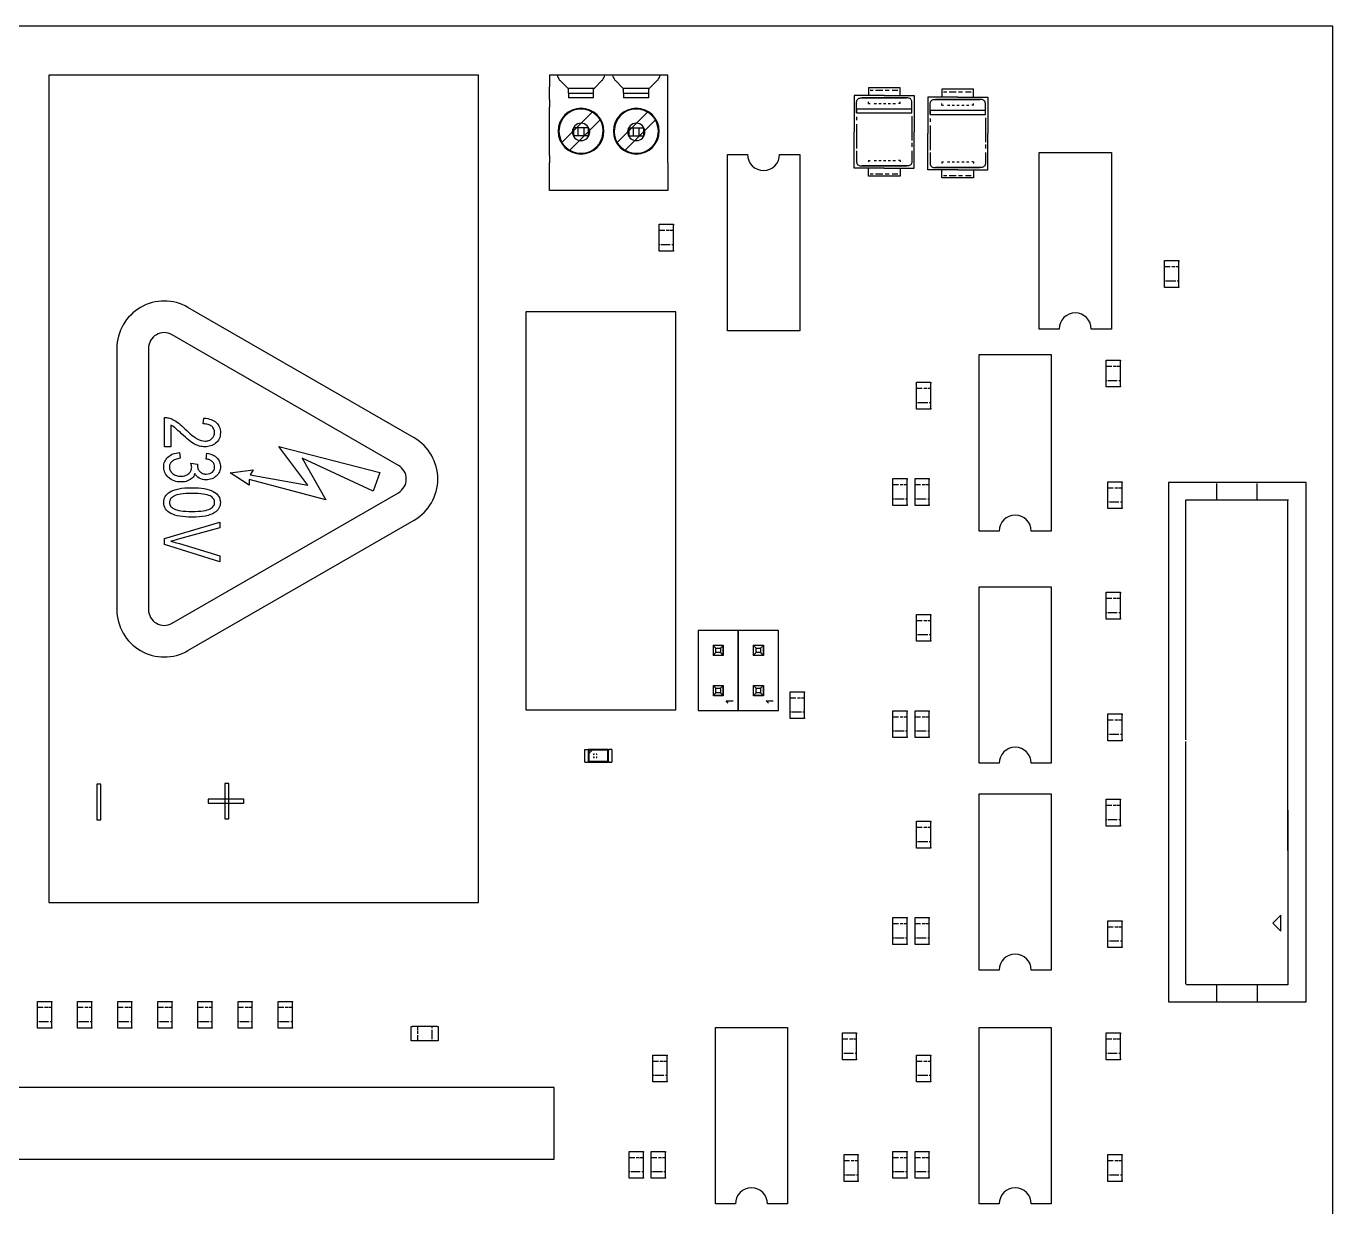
# Model space of a CAD drawing. Extents: x 0 to 180, y 0 to 220.
# Drawn here: x 97.3 to 180, y 145.2 to 220 of the extents above; entities that cross this region are included whole.
import ezdxf

# ---------------------------------------------------------------- set-up
doc = ezdxf.new("R2010")
doc.units = 0
doc.layers.add('PNPTOOLNIKO', color=7, linetype='CONTINUOUS')

msp = doc.modelspace()

# ---------------------------------------------------------------- linework, layer by layer
at = {"layer": 'PNPTOOLNIKO'}
for points in [[(180, 0), (180, 220), (0, 220), (0, 0)], [(98.7, 164.5), (125.9, 164.5), (125.9, 216.9), (98.7, 216.9)], [(128.9, 176.7), (138.4, 176.7), (138.4, 201.9), (128.9, 201.9)], [(141.41, 180.155), (140.785, 180.155), (140.785, 180.805), (141.41, 180.805)], [(143.95, 180.155), (143.325, 180.155), (143.325, 180.805), (143.95, 180.805)], [(141.41, 177.605), (140.785, 177.605), (140.785, 178.255), (141.41, 178.255)], [(143.95, 177.605), (143.325, 177.605), (143.325, 178.255), (143.95, 178.255)], [(102, 169.75), (102, 172), (101.75, 172), (101.75, 169.75)], [(110.1, 169.8), (110.1, 172.05), (109.85, 172.05), (109.85, 169.8)], [(111.05, 171.05), (108.8, 171.05), (108.8, 170.8), (111.05, 170.8)], [(176.2, 163.2), (176.7, 162.7), (176.7, 163.7)], [(94.1, 148.25), (130.7, 148.25), (130.7, 152.8), (94.1, 152.8)]]:
    msp.add_lwpolyline(points, close=True, dxfattribs=at)
for points in [[(137.9, 216.6), (137.9, 216.9), (130.4, 216.9), (130.4, 216.6)], [(130.4, 216.6), (130.4, 216.161)], [(130.4, 215.349), (130.4, 216.161)], [(131.046, 216.589), (131.073, 216.562)], [(131.556, 216.079), (131.073, 216.562)], [(131.556, 216.079), (133.244, 216.079)], [(131.556, 216.079), (131.6, 216.035)], [(131.6, 215.75), (131.6, 216.035)], [(133.2, 216.035), (133.244, 216.079)], [(133.2, 215.75), (133.2, 216.035)], [(133.727, 216.562), (133.244, 216.079)], [(133.727, 216.562), (133.754, 216.589)], [(134.546, 216.589), (134.573, 216.562)], [(135.056, 216.079), (134.573, 216.562)], [(135.056, 216.079), (136.744, 216.079)], [(135.056, 216.079), (135.1, 216.035)], [(135.1, 215.75), (135.1, 216.035)], [(136.744, 216.079), (136.7, 216.035)], [(136.7, 215.75), (136.7, 216.035)], [(136.744, 216.079), (137.227, 216.562)], [(137.254, 216.589), (137.227, 216.562)], [(137.9, 216.161), (137.9, 216.6)], [(137.9, 215.349), (137.9, 216.161)], [(152.6, 215.6), (152.6, 216.1), (150.6, 216.1), (150.6, 215.6)], [(150.7, 215.95), (150.9, 215.95)], [(151.05, 215.95), (151.5, 215.95)], [(151.65, 215.95), (151.9, 215.95)], [(152.1, 215.95), (152.45, 215.95)], [(157.25, 215.5), (157.25, 216), (155.25, 216), (155.25, 215.5)], [(130.4, 215.349), (130.4, 214.866)], [(131.6, 215.75), (131.6, 215.465)], [(131.6, 215.75), (133.2, 215.75)], [(133.2, 215.465), (131.6, 215.465)], [(133.2, 215.465), (133.2, 215.75)], [(135.1, 215.75), (135.1, 215.465)], [(135.1, 215.75), (136.7, 215.75)], [(136.7, 215.465), (135.1, 215.465)], [(136.7, 215.465), (136.7, 215.75)], [(137.9, 214.866), (137.9, 215.349)], [(151.6, 215.6), (149.7, 215.6), (149.7, 213.3)], [(150.6, 215.1), (150.6, 215.2)], [(150.6, 215.1), (150.7, 215.1)], [(150.95, 215.1), (151.1, 215.1)], [(151.25, 215.1), (151.4, 215.1)], [(151.55, 215.1), (151.7, 215.1)], [(151.6, 215.6), (153.5, 215.6), (153.5, 213.3)], [(151.85, 215.1), (152, 215.1)], [(152.15, 215.1), (152.3, 215.1)], [(152.6, 215.1), (152.5, 215.1)], [(152.6, 215.1), (152.6, 215.2)], [(156.25, 215.5), (154.35, 215.5), (154.35, 213.2)], [(155.25, 215), (155.25, 215.1)], [(155.35, 215.85), (155.55, 215.85)], [(155.7, 215.85), (156.15, 215.85)], [(156.25, 215.5), (158.15, 215.5), (158.15, 213.2)], [(156.3, 215.85), (156.55, 215.85)], [(156.75, 215.85), (157.1, 215.85)], [(157.25, 215), (157.25, 215.1)], [(130.4, 211.813), (130.4, 214.866)], [(133.111, 214.556), (131.194, 212.639)], [(136.611, 214.556), (134.694, 212.639)], [(137.9, 211.813), (137.9, 214.866)], [(153.35, 214.7), (153.35, 214.75), (149.85, 214.75), (149.85, 214.5), (153.35, 214.5), (153.35, 214.75)], [(153.35, 214.3), (153.35, 212.75)], [(158, 214.6), (158, 214.65), (154.5, 214.65), (154.5, 214.4), (158, 214.4), (158, 214.65)], [(155.25, 215), (155.35, 215)], [(155.6, 215), (155.75, 215)], [(155.9, 215), (156.05, 215)], [(156.2, 215), (156.35, 215)], [(156.5, 215), (156.65, 215)], [(156.8, 215), (156.95, 215)], [(157.25, 215), (157.15, 215)], [(131.689, 212.144), (133.606, 214.061)], [(131.95, 213.05), (131.95, 213.55)], [(132.85, 213.55), (131.95, 213.55)], [(132.218, 213.05), (132.218, 213.55)], [(132.582, 213.55), (132.582, 213.05)], [(132.85, 213.55), (132.85, 213.05)], [(135.189, 212.144), (137.106, 214.061)], [(135.45, 213.05), (135.45, 213.55)], [(135.45, 213.55), (136.35, 213.55)], [(135.718, 213.05), (135.718, 213.55)], [(136.082, 213.05), (136.082, 213.55)], [(136.35, 213.55), (136.35, 213.05)], [(149.85, 214.25), (149.85, 214.05)], [(149.85, 213.8), (149.85, 212.25)], [(154.5, 214.15), (154.5, 213.95)], [(154.5, 213.7), (154.5, 212.15)], [(158, 214.2), (158, 212.65)], [(132.85, 213.05), (131.95, 213.05)], [(135.45, 213.05), (136.35, 213.05)], [(151.6, 211), (149.7, 211), (149.7, 213.3)], [(151.6, 211), (149.7, 211), (149.7, 213.3)], [(151.6, 211), (153.5, 211), (153.5, 213.3)], [(151.6, 211), (153.5, 211), (153.5, 213.3)], [(156.25, 210.9), (154.35, 210.9), (154.35, 213.2)], [(156.25, 210.9), (154.35, 210.9), (154.35, 213.2)], [(156.25, 210.9), (158.15, 210.9), (158.15, 213.2)], [(156.25, 210.9), (158.15, 210.9), (158.15, 213.2)], [(130.4, 211.813), (130.4, 211.338)], [(137.9, 211.338), (137.9, 211.813)], [(144.976, 211.878), (146.246, 211.878), (146.246, 200.702), (141.674, 200.702), (141.674, 211.878), (142.944, 211.878)], [(153.35, 212.6), (153.35, 212.35)], [(158, 212.5), (158, 212.25)], [(162.674, 200.822), (161.404, 200.822), (161.404, 211.998), (165.976, 211.998), (165.976, 200.822), (164.706, 200.822)], [(137.9, 211.338), (137.9, 209.6), (130.4, 209.6), (130.4, 211.338)], [(150.6, 211.5), (150.7, 211.5)], [(150.6, 211.5), (150.6, 211.4)], [(152.6, 211), (152.6, 210.5), (150.6, 210.5), (150.6, 211)], [(150.95, 211.5), (151.1, 211.5)], [(151.25, 211.5), (151.4, 211.5)], [(151.55, 211.5), (151.7, 211.5)], [(151.85, 211.5), (152, 211.5)], [(152.15, 211.5), (152.3, 211.5)], [(152.6, 211.5), (152.5, 211.5)], [(152.6, 211.5), (152.6, 211.4)], [(155.25, 211.4), (155.35, 211.4)], [(155.25, 211.4), (155.25, 211.3)], [(155.6, 211.4), (155.75, 211.4)], [(155.9, 211.4), (156.05, 211.4)], [(156.2, 211.4), (156.35, 211.4)], [(156.5, 211.4), (156.65, 211.4)], [(156.8, 211.4), (156.95, 211.4)], [(157.25, 211.4), (157.15, 211.4)], [(157.25, 211.4), (157.25, 211.3)], [(150.7, 210.65), (150.9, 210.65)], [(151.05, 210.65), (151.5, 210.65)], [(151.65, 210.65), (151.9, 210.65)], [(152.1, 210.65), (152.45, 210.65)], [(157.25, 210.9), (157.25, 210.4), (155.25, 210.4), (155.25, 210.9)], [(155.35, 210.55), (155.55, 210.55)], [(155.7, 210.55), (156.15, 210.55)], [(156.3, 210.55), (156.55, 210.55)], [(156.75, 210.55), (157.1, 210.55)], [(137.35, 205.8), (137.35, 207.45), (138.25, 207.45), (138.25, 207.4)], [(137.7, 207.05), (137.35, 207.05)], [(138, 207.05), (137.8, 207.05)], [(138.25, 207.05), (138.05, 207.05)], [(138.25, 205.8), (138.25, 207.4)], [(137.4, 206.15), (137.35, 206.15)], [(138.05, 206.15), (137.45, 206.15)], [(138.25, 206.15), (138.15, 206.15)], [(138.25, 205.8), (138.25, 205.75), (137.35, 205.75), (137.35, 205.8)], [(169.35, 203.5), (169.35, 205.15), (170.25, 205.15), (170.25, 205.1)], [(169.7, 204.75), (169.35, 204.75)], [(170, 204.75), (169.8, 204.75)], [(170.25, 204.75), (170.05, 204.75)], [(170.25, 203.5), (170.25, 205.1)], [(169.4, 203.85), (169.35, 203.85)], [(170.05, 203.85), (169.45, 203.85)], [(170.25, 203.85), (170.15, 203.85)], [(170.25, 203.5), (170.25, 203.45), (169.35, 203.45), (169.35, 203.5)], [(121.835, 193.922), (107.515, 202.189)], [(120.835, 192.189), (106.515, 200.457)], [(103.015, 199.591), (103.015, 183.056)], [(105.015, 199.591), (105.015, 183.056)], [(158.874, 188.022), (157.604, 188.022), (157.604, 199.198), (162.176, 199.198), (162.176, 188.022), (160.906, 188.022)], [(165.65, 197.2), (165.65, 198.85), (166.55, 198.85), (166.55, 198.8)], [(166.55, 197.2), (166.55, 198.8)], [(166, 198.45), (165.65, 198.45)], [(166.3, 198.45), (166.1, 198.45)], [(166.55, 198.45), (166.35, 198.45)], [(153.65, 195.8), (153.65, 197.45), (154.55, 197.45), (154.55, 197.4)], [(154, 197.05), (153.65, 197.05)], [(154.3, 197.05), (154.1, 197.05)], [(154.55, 197.05), (154.35, 197.05)], [(154.55, 195.8), (154.55, 197.4)], [(165.7, 197.55), (165.65, 197.55)], [(166.55, 197.2), (166.55, 197.15), (165.65, 197.15), (165.65, 197.2)], [(166.35, 197.55), (165.75, 197.55)], [(166.55, 197.55), (166.45, 197.55)], [(153.7, 196.15), (153.65, 196.15)], [(154.35, 196.15), (153.75, 196.15)], [(154.55, 196.15), (154.45, 196.15)], [(154.55, 195.8), (154.55, 195.75), (153.65, 195.75), (153.65, 195.8)], [(106.024, 195.226), (106.088, 195.225)], [(106.024, 193.362), (106.024, 195.226)], [(106.088, 195.225), (106.153, 195.22)], [(106.153, 195.22), (106.22, 195.208)], [(106.22, 195.208), (106.29, 195.193)], [(106.29, 195.193), (106.362, 195.171)], [(106.362, 195.171), (106.435, 195.145)], [(106.433, 194.726), (106.433, 193.362)], [(106.551, 194.662), (106.433, 194.726)], [(106.435, 195.145), (106.51, 195.114)], [(106.51, 195.114), (106.587, 195.078)], [(106.668, 194.581), (106.551, 194.662)], [(106.587, 195.078), (106.666, 195.035)], [(106.666, 195.035), (106.749, 194.984)], [(106.701, 194.556), (106.668, 194.581)], [(106.741, 194.523), (106.701, 194.556)], [(106.786, 194.484), (106.741, 194.523)], [(106.749, 194.984), (106.836, 194.925)], [(106.839, 194.438), (106.786, 194.484)], [(106.836, 194.925), (106.927, 194.858)], [(106.897, 194.384), (106.839, 194.438)], [(106.927, 194.858), (107.02, 194.782)], [(107.02, 194.782), (107.117, 194.699)], [(107.117, 194.699), (107.218, 194.608)], [(107.218, 194.608), (107.323, 194.509)], [(107.323, 194.509), (107.443, 194.393)], [(108.478, 194.817), (108.524, 195.181)], [(108.563, 194.815), (108.478, 194.817)], [(108.524, 195.181), (108.65, 195.168)], [(108.644, 194.807), (108.563, 194.815)], [(108.719, 194.795), (108.644, 194.807)], [(108.65, 195.168), (108.768, 195.149)], [(108.788, 194.778), (108.719, 194.795)], [(108.768, 195.149), (108.878, 195.122)], [(108.854, 194.756), (108.788, 194.778)], [(108.914, 194.73), (108.854, 194.756)], [(108.878, 195.122), (108.98, 195.09)], [(108.968, 194.698), (108.914, 194.73)], [(109.017, 194.662), (108.968, 194.698)], [(108.98, 195.09), (109.073, 195.051)], [(109.061, 194.621), (109.017, 194.662)], [(109.1, 194.578), (109.061, 194.621)], [(109.073, 195.051), (109.159, 195.007)], [(109.132, 194.532), (109.1, 194.578)], [(109.158, 194.483), (109.132, 194.532)], [(109.179, 194.432), (109.158, 194.483)], [(109.159, 195.007), (109.237, 194.955)], [(109.193, 194.378), (109.179, 194.432)], [(109.237, 194.955), (109.306, 194.897)], [(109.306, 194.897), (109.368, 194.833)], [(109.368, 194.833), (109.421, 194.764)], [(109.421, 194.764), (109.466, 194.691)], [(109.466, 194.691), (109.504, 194.612)], [(109.504, 194.612), (109.532, 194.529)], [(109.532, 194.529), (109.553, 194.44)], [(109.553, 194.44), (109.565, 194.347)], [(106.962, 194.325), (106.897, 194.384)], [(107.034, 194.259), (106.962, 194.325)], [(107.112, 194.186), (107.034, 194.259)], [(107.238, 194.071), (107.112, 194.186)], [(107.357, 193.965), (107.238, 194.071)], [(107.47, 193.869), (107.357, 193.965)], [(107.443, 194.393), (107.557, 194.288)], [(107.578, 193.783), (107.47, 193.869)], [(107.557, 194.288), (107.664, 194.193)], [(107.677, 193.706), (107.578, 193.783)], [(107.664, 194.193), (107.763, 194.109)], [(107.771, 193.64), (107.677, 193.706)], [(107.763, 194.109), (107.855, 194.035)], [(107.858, 193.582), (107.771, 193.64)], [(107.855, 194.035), (107.94, 193.971)], [(107.94, 193.971), (108.019, 193.919)], [(108.019, 193.919), (108.09, 193.876)], [(108.09, 193.876), (108.224, 193.811)], [(108.224, 193.811), (108.352, 193.764)], [(108.352, 193.764), (108.476, 193.735)], [(108.476, 193.735), (108.595, 193.726)], [(108.595, 193.726), (108.661, 193.728)], [(108.661, 193.728), (108.724, 193.736)], [(108.724, 193.736), (108.784, 193.748)], [(108.784, 193.748), (108.84, 193.764)], [(108.84, 193.764), (108.894, 193.786)], [(108.894, 193.786), (108.944, 193.814)], [(108.944, 193.814), (108.991, 193.845)], [(108.991, 193.845), (109.035, 193.881)], [(109.035, 193.881), (109.075, 193.921)], [(109.075, 193.921), (109.11, 193.963)], [(109.11, 193.963), (109.139, 194.007)], [(109.139, 194.007), (109.163, 194.054)], [(109.163, 194.054), (109.181, 194.102)], [(109.181, 194.102), (109.195, 194.154)], [(109.203, 194.322), (109.193, 194.378)], [(109.195, 194.154), (109.203, 194.207)], [(109.205, 194.262), (109.203, 194.322)], [(109.203, 194.207), (109.205, 194.262)], [(109.34, 193.647), (109.269, 193.587)], [(109.401, 193.713), (109.34, 193.647)], [(109.452, 193.785), (109.401, 193.713)], [(109.494, 193.865), (109.452, 193.785)], [(109.527, 193.95), (109.494, 193.865)], [(109.551, 194.044), (109.527, 193.95)], [(109.564, 194.143), (109.551, 194.044)], [(109.569, 194.249), (109.564, 194.143)], [(109.565, 194.347), (109.569, 194.249)], [(106.433, 193.362), (106.024, 193.362)], [(106.249, 192.71), (106.32, 192.769)], [(106.32, 192.769), (106.396, 192.823)], [(106.396, 192.823), (106.479, 192.87)], [(106.479, 192.87), (106.568, 192.909)], [(106.568, 192.909), (106.661, 192.941)], [(106.661, 192.941), (106.761, 192.968)], [(106.761, 192.968), (106.867, 192.987)], [(106.867, 192.987), (106.978, 192.999)], [(106.978, 192.999), (107.024, 192.635)], [(107.939, 193.534), (107.858, 193.582)], [(108.017, 193.494), (107.939, 193.534)], [(108.096, 193.459), (108.017, 193.494)], [(108.176, 193.43), (108.096, 193.459)], [(108.256, 193.405), (108.176, 193.43)], [(108.338, 193.387), (108.256, 193.405)], [(108.421, 193.373), (108.338, 193.387)], [(108.504, 193.365), (108.421, 193.373)], [(108.588, 193.362), (108.504, 193.365)], [(108.682, 193.366), (108.588, 193.362)], [(108.66, 192.59), (108.705, 192.953)], [(108.774, 193.377), (108.682, 193.366)], [(108.705, 192.953), (108.809, 192.934)], [(108.863, 193.394), (108.774, 193.377)], [(108.809, 192.934), (108.906, 192.91)], [(108.949, 193.419), (108.863, 193.394)], [(108.906, 192.91), (108.997, 192.881)], [(109.033, 193.45), (108.949, 193.419)], [(108.997, 192.881), (109.08, 192.846)], [(109.114, 193.489), (109.033, 193.45)], [(109.08, 192.846), (109.158, 192.806)], [(109.193, 193.534), (109.114, 193.489)], [(109.158, 192.806), (109.229, 192.762)], [(109.269, 193.587), (109.193, 193.534)], [(109.229, 192.762), (109.294, 192.712)], [(115.099, 190.941), (113.27, 193.389)], [(113.27, 193.389), (119.659, 191.728)], [(105.978, 192.092), (105.982, 192.181)], [(105.983, 191.995), (105.978, 192.092)], [(105.982, 192.181), (105.995, 192.267)], [(105.997, 191.902), (105.983, 191.995)], [(105.995, 192.267), (106.016, 192.35)], [(106.016, 192.35), (106.046, 192.428)], [(106.046, 192.428), (106.084, 192.504)], [(106.084, 192.504), (106.131, 192.576)], [(106.131, 192.576), (106.186, 192.644)], [(106.186, 192.644), (106.249, 192.71)], [(106.345, 192.14), (106.342, 192.086)], [(106.342, 192.086), (106.345, 192.027)], [(106.352, 192.191), (106.345, 192.14)], [(106.345, 192.027), (106.354, 191.971)], [(106.366, 192.24), (106.352, 192.191)], [(106.354, 191.971), (106.37, 191.916)], [(106.384, 192.286), (106.366, 192.24)], [(106.408, 192.329), (106.384, 192.286)], [(106.438, 192.37), (106.408, 192.329)], [(106.472, 192.408), (106.438, 192.37)], [(106.512, 192.443), (106.472, 192.408)], [(106.558, 192.477), (106.512, 192.443)], [(106.608, 192.507), (106.558, 192.477)], [(106.664, 192.535), (106.608, 192.507)], [(106.725, 192.56), (106.664, 192.535)], [(106.792, 192.583), (106.725, 192.56)], [(106.864, 192.602), (106.792, 192.583)], [(106.941, 192.62), (106.864, 192.602)], [(107.024, 192.635), (106.941, 192.62)], [(107.703, 192.317), (108.114, 192.272)], [(107.724, 192.245), (107.703, 192.317)], [(107.739, 192.179), (107.724, 192.245)], [(107.725, 191.897), (107.74, 191.951)], [(107.748, 192.12), (107.739, 192.179)], [(107.74, 191.951), (107.748, 192.007)], [(107.751, 192.066), (107.748, 192.12)], [(107.748, 192.007), (107.751, 192.066)], [(108.114, 192.272), (108.11, 192.217)], [(108.11, 192.217), (108.112, 192.154)], [(108.112, 192.154), (108.12, 192.094)], [(108.12, 192.094), (108.132, 192.036)], [(108.132, 192.036), (108.149, 191.982)], [(108.149, 191.982), (108.17, 191.932)], [(108.727, 192.579), (108.66, 192.59)], [(108.788, 192.565), (108.727, 192.579)], [(108.847, 192.549), (108.788, 192.565)], [(108.9, 192.528), (108.847, 192.549)], [(108.949, 192.505), (108.9, 192.528)], [(108.994, 192.479), (108.949, 192.505)], [(109.034, 192.45), (108.994, 192.479)], [(109.07, 192.418), (109.034, 192.45)], [(109.129, 192.347), (109.07, 192.418)], [(109.171, 192.267), (109.129, 192.347)], [(109.169, 191.912), (109.196, 191.996)], [(109.197, 192.181), (109.171, 192.267)], [(109.196, 191.996), (109.205, 192.087)], [(109.205, 192.087), (109.197, 192.181)], [(109.294, 192.712), (109.351, 192.656)], [(109.351, 192.656), (109.402, 192.597)], [(109.402, 192.597), (109.446, 192.534)], [(109.446, 192.534), (109.484, 192.469)], [(109.484, 192.469), (109.514, 192.401)], [(109.514, 192.401), (109.538, 192.329)], [(109.538, 192.329), (109.556, 192.254)], [(109.565, 192.012), (109.553, 191.931)], [(109.556, 192.254), (109.566, 192.177)], [(109.569, 192.097), (109.565, 192.012)], [(109.566, 192.177), (109.569, 192.097)], [(119.234, 190.558), (114.736, 192.641)], [(114.736, 192.641), (116.247, 190.006)], [(106.021, 191.813), (105.997, 191.902)], [(106.055, 191.727), (106.021, 191.813)], [(106.098, 191.644), (106.055, 191.727)], [(106.151, 191.565), (106.098, 191.644)], [(106.214, 191.49), (106.151, 191.565)], [(106.286, 191.417), (106.214, 191.49)], [(106.365, 191.351), (106.286, 191.417)], [(106.451, 191.294), (106.365, 191.351)], [(106.37, 191.916), (106.393, 191.864)], [(106.393, 191.864), (106.421, 191.814)], [(106.421, 191.814), (106.456, 191.764)], [(106.541, 191.245), (106.451, 191.294)], [(106.456, 191.764), (106.498, 191.718)], [(106.498, 191.718), (106.546, 191.674)], [(106.638, 191.206), (106.541, 191.245)], [(106.546, 191.674), (106.598, 191.632)], [(106.598, 191.632), (106.655, 191.597)], [(106.74, 191.175), (106.638, 191.206)], [(106.655, 191.597), (106.715, 191.567)], [(106.715, 191.567), (106.78, 191.542)], [(106.847, 191.153), (106.74, 191.175)], [(106.78, 191.542), (106.847, 191.524)], [(106.847, 191.524), (106.919, 191.51)], [(106.96, 191.14), (106.847, 191.153)], [(106.919, 191.51), (106.994, 191.502)], [(107.078, 191.135), (106.96, 191.14)], [(106.994, 191.502), (107.074, 191.499)], [(107.074, 191.499), (107.149, 191.502)], [(107.19, 191.14), (107.078, 191.135)], [(107.149, 191.502), (107.219, 191.509)], [(107.296, 191.152), (107.19, 191.14)], [(107.219, 191.509), (107.286, 191.522)], [(107.286, 191.522), (107.349, 191.54)], [(107.396, 191.174), (107.296, 191.152)], [(107.349, 191.54), (107.408, 191.563)], [(107.491, 191.204), (107.396, 191.174)], [(107.408, 191.563), (107.465, 191.591)], [(107.465, 191.591), (107.516, 191.625)], [(107.578, 191.241), (107.491, 191.204)], [(107.516, 191.625), (107.565, 191.663)], [(107.565, 191.663), (107.608, 191.705)], [(107.657, 191.283), (107.578, 191.241)], [(107.608, 191.705), (107.646, 191.75)], [(107.646, 191.75), (107.678, 191.796)], [(107.726, 191.33), (107.657, 191.283)], [(107.678, 191.796), (107.705, 191.845)], [(107.705, 191.845), (107.725, 191.897)], [(107.786, 191.384), (107.726, 191.33)], [(107.837, 191.443), (107.786, 191.384)], [(107.88, 191.51), (107.837, 191.443)], [(107.916, 191.584), (107.88, 191.51)], [(107.944, 191.666), (107.916, 191.584)], [(108.002, 191.578), (107.944, 191.666)], [(108.069, 191.5), (108.002, 191.578)], [(108.146, 191.433), (108.069, 191.5)], [(108.234, 191.376), (108.146, 191.433)], [(108.17, 191.932), (108.197, 191.884)], [(108.197, 191.884), (108.228, 191.839)], [(108.228, 191.839), (108.264, 191.797)], [(108.33, 191.33), (108.234, 191.376)], [(108.264, 191.797), (108.305, 191.76)], [(108.305, 191.76), (108.349, 191.726)], [(108.432, 191.298), (108.33, 191.33)], [(108.349, 191.726), (108.396, 191.698)], [(108.396, 191.698), (108.446, 191.676)], [(108.541, 191.278), (108.432, 191.298)], [(108.446, 191.676), (108.499, 191.658)], [(108.499, 191.658), (108.556, 191.645)], [(108.658, 191.272), (108.541, 191.278)], [(108.556, 191.645), (108.615, 191.638)], [(108.615, 191.638), (108.678, 191.635)], [(108.754, 191.275), (108.658, 191.272)], [(108.678, 191.635), (108.791, 191.644)], [(108.846, 191.286), (108.754, 191.275)], [(108.791, 191.644), (108.893, 191.668)], [(108.934, 191.306), (108.846, 191.286)], [(108.893, 191.668), (108.982, 191.709)], [(109.018, 191.332), (108.934, 191.306)], [(108.982, 191.709), (109.06, 191.767)], [(109.097, 191.365), (109.018, 191.332)], [(109.06, 191.767), (109.124, 191.836)], [(109.172, 191.407), (109.097, 191.365)], [(109.124, 191.836), (109.169, 191.912)], [(109.243, 191.456), (109.172, 191.407)], [(109.31, 191.512), (109.243, 191.456)], [(109.371, 191.574), (109.31, 191.512)], [(109.423, 191.64), (109.371, 191.574)], [(109.468, 191.708), (109.423, 191.64)], [(109.504, 191.779), (109.468, 191.708)], [(109.533, 191.853), (109.504, 191.779)], [(109.553, 191.931), (109.533, 191.853)], [(110.193, 191.706), (111.648, 191.898)], [(111.391, 190.941), (110.193, 191.706)], [(116.247, 190.006), (111.391, 191.302)], [(111.391, 191.302), (111.391, 190.941)], [(111.648, 191.898), (111.455, 191.596)], [(111.455, 191.596), (115.099, 190.941)], [(119.659, 191.728), (119.234, 190.558)], [(152.15, 189.7), (152.15, 191.35), (153.05, 191.35), (153.05, 191.3)], [(153.05, 189.7), (153.05, 191.3)], [(153.55, 189.7), (153.55, 191.35), (154.45, 191.35), (154.45, 191.3)], [(154.45, 189.7), (154.45, 191.3)], [(165.75, 189.5), (165.75, 191.15), (166.65, 191.15), (166.65, 191.1)], [(106.079, 190.214), (106.135, 190.295)], [(106.135, 190.295), (106.205, 190.372)], [(106.205, 190.372), (106.286, 190.444)], [(106.286, 190.444), (106.381, 190.512)], [(106.381, 190.512), (106.491, 190.573)], [(106.491, 190.573), (106.619, 190.625)], [(106.515, 182.189), (120.835, 190.457)], [(106.619, 190.625), (106.766, 190.67)], [(106.712, 190.284), (106.632, 190.246)], [(106.812, 190.317), (106.712, 190.284)], [(106.766, 190.67), (106.93, 190.706)], [(106.928, 190.345), (106.812, 190.317)], [(107.062, 190.368), (106.928, 190.345)], [(106.93, 190.706), (107.113, 190.735)], [(107.213, 190.385), (107.062, 190.368)], [(107.113, 190.735), (107.315, 190.755)], [(107.383, 190.398), (107.213, 190.385)], [(107.315, 190.755), (107.534, 190.767)], [(107.569, 190.405), (107.383, 190.398)], [(107.534, 190.767), (107.772, 190.772)], [(107.774, 190.408), (107.569, 190.405)], [(107.772, 190.772), (107.987, 190.768)], [(107.976, 190.405), (107.774, 190.408)], [(108.161, 190.398), (107.976, 190.405)], [(107.987, 190.768), (108.188, 190.757)], [(108.33, 190.385), (108.161, 190.398)], [(108.188, 190.757), (108.376, 190.738)], [(108.48, 190.368), (108.33, 190.385)], [(108.376, 190.738), (108.551, 190.713)], [(108.614, 190.345), (108.48, 190.368)], [(108.551, 190.713), (108.711, 190.679)], [(108.73, 190.318), (108.614, 190.345)], [(108.711, 190.679), (108.859, 190.639)], [(108.83, 190.286), (108.73, 190.318)], [(108.911, 190.249), (108.83, 190.286)], [(108.859, 190.639), (108.992, 190.59)], [(108.992, 190.59), (109.113, 190.535)], [(109.113, 190.535), (109.22, 190.473)], [(109.22, 190.473), (109.313, 190.403)], [(109.313, 190.403), (109.391, 190.326)], [(109.391, 190.326), (109.455, 190.242)], [(152.5, 190.95), (152.15, 190.95)], [(152.8, 190.95), (152.6, 190.95)], [(153.05, 190.95), (152.85, 190.95)], [(153.9, 190.95), (153.55, 190.95)], [(154.2, 190.95), (154, 190.95)], [(154.45, 190.95), (154.25, 190.95)], [(166.1, 190.75), (165.75, 190.75)], [(166.4, 190.75), (166.2, 190.75)], [(166.65, 190.75), (166.45, 190.75)], [(166.65, 189.5), (166.65, 191.1)], [(178.3, 191.1), (169.6, 191.1), (169.59, 191.09), (169.59, 158.22), (178.31, 158.22), (178.31, 191.09), (178.3, 191.1)], [(172.66, 189.96), (172.66, 191.04)], [(175.2, 189.96), (175.2, 191.04)], [(105.978, 189.842), (105.984, 189.942)], [(105.985, 189.73), (105.978, 189.842)], [(105.984, 189.942), (106.003, 190.037)], [(106.006, 189.625), (105.985, 189.73)], [(106.003, 190.037), (106.035, 190.128)], [(106.042, 189.526), (106.006, 189.625)], [(106.035, 190.128), (106.079, 190.214)], [(106.092, 189.436), (106.042, 189.526)], [(106.346, 189.893), (106.342, 189.831)], [(106.342, 189.831), (106.346, 189.773)], [(106.36, 189.952), (106.346, 189.893)], [(106.346, 189.773), (106.36, 189.717)], [(106.382, 190.008), (106.36, 189.952)], [(106.36, 189.717), (106.383, 189.663)], [(106.414, 190.061), (106.382, 190.008)], [(106.383, 189.663), (106.415, 189.612)], [(106.455, 190.112), (106.414, 190.061)], [(106.415, 189.612), (106.456, 189.564)], [(106.505, 190.159), (106.455, 190.112)], [(106.456, 189.564), (106.506, 189.517)], [(106.563, 190.204), (106.505, 190.159)], [(106.506, 189.517), (106.566, 189.473)], [(106.632, 190.246), (106.563, 190.204)], [(106.566, 189.473), (106.635, 189.432)], [(108.98, 190.208), (108.911, 190.249)], [(108.916, 189.434), (108.984, 189.475)], [(109.04, 190.164), (108.98, 190.208)], [(108.984, 189.475), (109.043, 189.52)], [(109.09, 190.118), (109.04, 190.164)], [(109.043, 189.52), (109.092, 189.568)], [(109.132, 190.07), (109.09, 190.118)], [(109.092, 189.568), (109.133, 189.619)], [(109.164, 190.019), (109.132, 190.07)], [(109.133, 189.619), (109.165, 189.673)], [(109.187, 189.966), (109.164, 190.019)], [(109.165, 189.673), (109.188, 189.73)], [(109.201, 189.911), (109.187, 189.966)], [(109.188, 189.73), (109.201, 189.79)], [(109.205, 189.852), (109.201, 189.911)], [(109.201, 189.79), (109.205, 189.852)], [(109.477, 189.472), (109.425, 189.394)], [(109.455, 190.242), (109.505, 190.152)], [(109.517, 189.555), (109.477, 189.472)], [(109.505, 190.152), (109.541, 190.054)], [(109.546, 189.644), (109.517, 189.555)], [(109.541, 190.054), (109.562, 189.949)], [(109.563, 189.738), (109.546, 189.644)], [(109.562, 189.949), (109.569, 189.838)], [(109.569, 189.838), (109.563, 189.738)], [(152.2, 190.05), (152.15, 190.05)], [(153.05, 189.7), (153.05, 189.65), (152.15, 189.65), (152.15, 189.7)], [(152.85, 190.05), (152.25, 190.05)], [(153.05, 190.05), (152.95, 190.05)], [(153.6, 190.05), (153.55, 190.05)], [(154.45, 189.7), (154.45, 189.65), (153.55, 189.65), (153.55, 189.7)], [(154.25, 190.05), (153.65, 190.05)], [(154.45, 190.05), (154.35, 190.05)], [(165.8, 189.85), (165.75, 189.85)], [(166.65, 189.5), (166.65, 189.45), (165.75, 189.45), (165.75, 189.5)], [(166.45, 189.85), (165.85, 189.85)], [(166.65, 189.85), (166.55, 189.85)], [(170.7, 174.8), (170.7, 190), (177.2, 190)], [(177.15, 167.81), (177.15, 189.96)], [(106.156, 189.352), (106.092, 189.436)], [(106.235, 189.276), (106.156, 189.352)], [(106.328, 189.206), (106.235, 189.276)], [(106.435, 189.144), (106.328, 189.206)], [(106.556, 189.088), (106.435, 189.144)], [(106.69, 189.041), (106.556, 189.088)], [(106.635, 189.432), (106.718, 189.394)], [(106.838, 189), (106.69, 189.041)], [(106.718, 189.394), (106.816, 189.362)], [(106.816, 189.362), (106.933, 189.334)], [(106.998, 188.967), (106.838, 189)], [(106.933, 189.334), (107.067, 189.311)], [(107.171, 188.941), (106.998, 188.967)], [(107.067, 189.311), (107.218, 189.294)], [(107.359, 188.923), (107.171, 188.941)], [(107.218, 189.294), (107.386, 189.282)], [(107.559, 188.912), (107.359, 188.923)], [(107.386, 189.282), (107.571, 189.274)], [(107.515, 180.457), (121.835, 188.725)], [(107.772, 188.908), (107.559, 188.912)], [(107.571, 189.274), (107.774, 189.272)], [(108.009, 188.912), (107.772, 188.908)], [(107.774, 189.272), (107.978, 189.274)], [(107.978, 189.274), (108.166, 189.282)], [(108.23, 188.926), (108.009, 188.912)], [(108.166, 189.282), (108.335, 189.294)], [(108.433, 188.948), (108.23, 188.926)], [(108.335, 189.294), (108.487, 189.312)], [(108.62, 188.979), (108.433, 188.948)], [(108.487, 189.312), (108.62, 189.335)], [(108.62, 189.335), (108.737, 189.362)], [(108.79, 189.019), (108.62, 188.979)], [(108.737, 189.362), (108.835, 189.396)], [(108.943, 189.068), (108.79, 189.019)], [(108.835, 189.396), (108.916, 189.434)], [(109.08, 189.127), (108.943, 189.068)], [(109.2, 189.193), (109.08, 189.127)], [(109.286, 189.255), (109.2, 189.193)], [(109.362, 189.322), (109.286, 189.255)], [(109.425, 189.394), (109.362, 189.322)], [(106.024, 187.554), (109.524, 188.6)], [(109.524, 188.226), (106.984, 187.526)], [(109.524, 188.6), (109.524, 188.226)], [(106.024, 187.178), (106.024, 187.554)], [(109.524, 186.076), (106.024, 187.178)], [(106.563, 187.416), (106.433, 187.385)], [(106.433, 187.385), (106.704, 187.314)], [(106.698, 187.45), (106.563, 187.416)], [(106.839, 187.487), (106.698, 187.45)], [(106.704, 187.314), (106.984, 187.232)], [(106.984, 187.526), (106.839, 187.487)], [(106.984, 187.232), (109.524, 186.453)], [(109.524, 186.453), (109.524, 186.076)], [(158.874, 173.322), (157.604, 173.322), (157.604, 184.498), (162.176, 184.498), (162.176, 173.322), (160.906, 173.322)], [(165.65, 182.5), (165.65, 184.15), (166.55, 184.15), (166.55, 184.1)], [(166, 183.75), (165.65, 183.75)], [(166.3, 183.75), (166.1, 183.75)], [(166.55, 183.75), (166.35, 183.75)], [(166.55, 182.5), (166.55, 184.1)], [(165.7, 182.85), (165.65, 182.85)], [(166.35, 182.85), (165.75, 182.85)], [(166.55, 182.85), (166.45, 182.85)], [(153.65, 181.1), (153.65, 182.75), (154.55, 182.75), (154.55, 182.7)], [(154, 182.35), (153.65, 182.35)], [(154.3, 182.35), (154.1, 182.35)], [(154.55, 182.35), (154.35, 182.35)], [(154.55, 181.1), (154.55, 182.7)], [(166.55, 182.5), (166.55, 182.45), (165.65, 182.45), (165.65, 182.5)], [(142.355, 181.74), (139.815, 181.74)], [(139.815, 181.74), (139.815, 176.66)], [(144.895, 181.74), (142.355, 181.74)], [(142.355, 181.74), (142.355, 176.66)], [(142.355, 176.66), (142.355, 181.74)], [(144.895, 176.66), (144.895, 181.74)], [(153.7, 181.45), (153.65, 181.45)], [(154.35, 181.45), (153.75, 181.45)], [(154.55, 181.45), (154.45, 181.45)], [(140.943, 180.612), (140.767, 180.788)], [(141.403, 180.788), (140.767, 180.788)], [(140.767, 180.788), (140.767, 180.152)], [(140.943, 180.612), (141.227, 180.612)], [(140.943, 180.328), (140.943, 180.612)], [(141.403, 180.788), (141.227, 180.612)], [(141.227, 180.612), (141.227, 180.328)], [(141.403, 180.152), (141.403, 180.788)], [(143.483, 180.612), (143.307, 180.788)], [(143.943, 180.788), (143.307, 180.788)], [(143.307, 180.788), (143.307, 180.152)], [(143.483, 180.612), (143.767, 180.612)], [(143.483, 180.328), (143.483, 180.612)], [(143.943, 180.788), (143.767, 180.612)], [(143.767, 180.612), (143.767, 180.328)], [(143.943, 180.152), (143.943, 180.788)], [(154.55, 181.1), (154.55, 181.05), (153.65, 181.05), (153.65, 181.1)], [(140.943, 180.328), (140.767, 180.152)], [(141.403, 180.152), (140.767, 180.152)], [(141.227, 180.328), (140.943, 180.328)], [(141.403, 180.152), (141.227, 180.328)], [(143.483, 180.328), (143.307, 180.152)], [(143.943, 180.152), (143.307, 180.152)], [(143.767, 180.328), (143.483, 180.328)], [(143.943, 180.152), (143.767, 180.328)], [(140.943, 178.072), (140.767, 178.248)], [(140.767, 178.248), (141.403, 178.248)], [(140.767, 178.248), (140.767, 177.612)], [(140.943, 177.788), (140.943, 178.072)], [(140.943, 178.072), (141.227, 178.072)], [(141.227, 178.072), (141.403, 178.248)], [(141.227, 178.072), (141.227, 177.788)], [(141.403, 177.612), (141.403, 178.248)], [(143.483, 178.072), (143.307, 178.248)], [(143.307, 178.248), (143.943, 178.248)], [(143.307, 178.248), (143.307, 177.612)], [(143.483, 177.788), (143.483, 178.072)], [(143.483, 178.072), (143.767, 178.072)], [(143.767, 178.072), (143.943, 178.248)], [(143.767, 178.072), (143.767, 177.788)], [(143.943, 177.612), (143.943, 178.248)], [(140.767, 177.612), (140.943, 177.788)], [(141.403, 177.612), (140.767, 177.612)], [(141.227, 177.788), (140.943, 177.788)], [(141.403, 177.612), (141.227, 177.788)], [(141.72, 177.13), (141.58, 177.27), (142.025, 177.27)], [(143.307, 177.612), (143.483, 177.788)], [(143.943, 177.612), (143.307, 177.612)], [(143.767, 177.788), (143.483, 177.788)], [(143.943, 177.612), (143.767, 177.788)], [(144.26, 177.13), (144.12, 177.27), (144.565, 177.27)], [(145.65, 176.2), (145.65, 177.85), (146.55, 177.85), (146.55, 177.8)], [(146, 177.45), (145.65, 177.45)], [(146.3, 177.45), (146.1, 177.45)], [(146.55, 177.45), (146.35, 177.45)], [(146.55, 176.2), (146.55, 177.8)], [(139.815, 176.66), (142.355, 176.66)], [(142.355, 176.66), (144.895, 176.66)], [(145.7, 176.55), (145.65, 176.55)], [(146.35, 176.55), (145.75, 176.55)], [(146.55, 176.55), (146.45, 176.55)], [(152.15, 175), (152.15, 176.65), (153.05, 176.65), (153.05, 176.6)], [(152.5, 176.25), (152.15, 176.25)], [(152.8, 176.25), (152.6, 176.25)], [(153.05, 176.25), (152.85, 176.25)], [(153.05, 175), (153.05, 176.6)], [(153.55, 175), (153.55, 176.65), (154.45, 176.65), (154.45, 176.6)], [(153.9, 176.25), (153.55, 176.25)], [(154.2, 176.25), (154, 176.25)], [(154.45, 176.25), (154.25, 176.25)], [(154.45, 175), (154.45, 176.6)], [(165.75, 174.8), (165.75, 176.45), (166.65, 176.45), (166.65, 176.4)], [(166.65, 174.8), (166.65, 176.4)], [(146.55, 176.2), (146.55, 176.15), (145.65, 176.15), (145.65, 176.2)], [(166.1, 176.05), (165.75, 176.05)], [(166.4, 176.05), (166.2, 176.05)], [(166.65, 176.05), (166.45, 176.05)], [(152.2, 175.35), (152.15, 175.35)], [(153.05, 175), (153.05, 174.95), (152.15, 174.95), (152.15, 175)], [(152.85, 175.35), (152.25, 175.35)], [(153.05, 175.35), (152.95, 175.35)], [(153.6, 175.35), (153.55, 175.35)], [(154.45, 175), (154.45, 174.95), (153.55, 174.95), (153.55, 175)], [(154.25, 175.35), (153.65, 175.35)], [(154.45, 175.35), (154.35, 175.35)], [(165.8, 175.15), (165.75, 175.15)], [(166.65, 174.8), (166.65, 174.75), (165.75, 174.75), (165.75, 174.8)], [(166.45, 175.15), (165.85, 175.15)], [(166.65, 175.15), (166.55, 175.15)], [(177.15, 159.3), (170.75, 159.3), (170.7, 159.35), (170.7, 174.7)], [(132.65, 173.75), (132.65, 174.2), (132.8, 174.2)], [(132.65, 173.4), (132.65, 173.75)], [(132.85, 174.2), (132.85, 173.4)], [(134.15, 173.4), (134.15, 174.2), (132.85, 174.2), (132.9, 174.15), (132.9, 173.45), (132.85, 173.4)], [(134.1, 174.15), (132.9, 174.15)], [(132.9, 173.95), (133.1, 174.15)], [(133.25, 173.9), (133.2, 173.9), (133.2, 173.85)], [(133.2, 173.75), (133.2, 173.7), (133.25, 173.7)], [(133.4, 173.85), (133.4, 173.9), (133.35, 173.9)], [(133.35, 173.7), (133.4, 173.7), (133.4, 173.75)], [(134.1, 173.45), (134.1, 174.15), (134.15, 174.2)], [(134.35, 174.2), (134.2, 174.2)], [(134.35, 174.2), (134.35, 173.4)], [(132.65, 173.4), (132.8, 173.4)], [(132.85, 173.4), (134.15, 173.4)], [(132.9, 173.45), (134.1, 173.45), (134.15, 173.4)], [(158.874, 160.222), (157.604, 160.222), (157.604, 171.398), (162.176, 171.398), (162.176, 160.222), (160.906, 160.222)], [(165.65, 169.4), (165.65, 171.05), (166.55, 171.05), (166.55, 171)], [(166, 170.65), (165.65, 170.65)], [(166.3, 170.65), (166.1, 170.65)], [(166.55, 170.65), (166.35, 170.65)], [(166.55, 169.4), (166.55, 171)], [(153.65, 168), (153.65, 169.65), (154.55, 169.65), (154.55, 169.6)], [(154.55, 168), (154.55, 169.6)], [(165.7, 169.75), (165.65, 169.75)], [(166.35, 169.75), (165.75, 169.75)], [(166.55, 169.75), (166.45, 169.75)], [(177.15, 170.35), (177.15, 159.3)], [(154, 169.25), (153.65, 169.25)], [(154.3, 169.25), (154.1, 169.25)], [(154.55, 169.25), (154.35, 169.25)], [(166.55, 169.4), (166.55, 169.35), (165.65, 169.35), (165.65, 169.4)], [(153.7, 168.35), (153.65, 168.35)], [(154.55, 168), (154.55, 167.95), (153.65, 167.95), (153.65, 168)], [(154.35, 168.35), (153.75, 168.35)], [(154.55, 168.35), (154.45, 168.35)], [(152.15, 161.9), (152.15, 163.55), (153.05, 163.55), (153.05, 163.5)], [(152.5, 163.15), (152.15, 163.15)], [(152.8, 163.15), (152.6, 163.15)], [(153.05, 163.15), (152.85, 163.15)], [(153.05, 161.9), (153.05, 163.5)], [(153.55, 161.9), (153.55, 163.55), (154.45, 163.55), (154.45, 163.5)], [(153.9, 163.15), (153.55, 163.15)], [(154.2, 163.15), (154, 163.15)], [(154.45, 163.15), (154.25, 163.15)], [(154.45, 161.9), (154.45, 163.5)], [(165.75, 161.7), (165.75, 163.35), (166.65, 163.35), (166.65, 163.3)], [(166.65, 161.7), (166.65, 163.3)], [(152.2, 162.25), (152.15, 162.25)], [(152.85, 162.25), (152.25, 162.25)], [(153.05, 162.25), (152.95, 162.25)], [(153.6, 162.25), (153.55, 162.25)], [(154.25, 162.25), (153.65, 162.25)], [(154.45, 162.25), (154.35, 162.25)], [(166.1, 162.95), (165.75, 162.95)], [(166.4, 162.95), (166.2, 162.95)], [(166.65, 162.95), (166.45, 162.95)], [(153.05, 161.9), (153.05, 161.85), (152.15, 161.85), (152.15, 161.9)], [(154.45, 161.9), (154.45, 161.85), (153.55, 161.85), (153.55, 161.9)], [(165.8, 162.05), (165.75, 162.05)], [(166.65, 161.7), (166.65, 161.65), (165.75, 161.65), (165.75, 161.7)], [(166.45, 162.05), (165.85, 162.05)], [(166.65, 162.05), (166.55, 162.05)], [(172.66, 158.22), (172.66, 159.3)], [(175.2, 159.3), (175.2, 158.22)], [(97.99, 156.6), (97.99, 158.25), (98.89, 158.25), (98.89, 158.2)], [(98.89, 156.6), (98.89, 158.2)], [(100.53, 156.6), (100.53, 158.25), (101.43, 158.25), (101.43, 158.2)], [(101.43, 156.6), (101.43, 158.2)], [(103.07, 156.6), (103.07, 158.25), (103.97, 158.25), (103.97, 158.2)], [(103.97, 156.6), (103.97, 158.2)], [(105.61, 156.6), (105.61, 158.25), (106.51, 158.25), (106.51, 158.2)], [(106.51, 156.6), (106.51, 158.2)], [(108.15, 156.6), (108.15, 158.25), (109.05, 158.25), (109.05, 158.2)], [(109.05, 156.6), (109.05, 158.2)], [(110.69, 156.6), (110.69, 158.25), (111.59, 158.25), (111.59, 158.2)], [(111.59, 156.6), (111.59, 158.2)], [(113.23, 156.6), (113.23, 158.25), (114.13, 158.25), (114.13, 158.2)], [(114.13, 156.6), (114.13, 158.2)], [(98.34, 157.85), (97.99, 157.85)], [(98.64, 157.85), (98.44, 157.85)], [(98.89, 157.85), (98.69, 157.85)], [(100.88, 157.85), (100.53, 157.85)], [(101.18, 157.85), (100.98, 157.85)], [(101.43, 157.85), (101.23, 157.85)], [(103.42, 157.85), (103.07, 157.85)], [(103.72, 157.85), (103.52, 157.85)], [(103.97, 157.85), (103.77, 157.85)], [(105.96, 157.85), (105.61, 157.85)], [(106.26, 157.85), (106.06, 157.85)], [(106.51, 157.85), (106.31, 157.85)], [(108.5, 157.85), (108.15, 157.85)], [(108.8, 157.85), (108.6, 157.85)], [(109.05, 157.85), (108.85, 157.85)], [(111.04, 157.85), (110.69, 157.85)], [(111.34, 157.85), (111.14, 157.85)], [(111.59, 157.85), (111.39, 157.85)], [(113.58, 157.85), (113.23, 157.85)], [(113.88, 157.85), (113.68, 157.85)], [(114.13, 157.85), (113.93, 157.85)], [(98.04, 156.95), (97.99, 156.95)], [(98.89, 156.6), (98.89, 156.55), (97.99, 156.55), (97.99, 156.6)], [(98.69, 156.95), (98.09, 156.95)], [(98.89, 156.95), (98.79, 156.95)], [(100.58, 156.95), (100.53, 156.95)], [(101.43, 156.6), (101.43, 156.55), (100.53, 156.55), (100.53, 156.6)], [(101.23, 156.95), (100.63, 156.95)], [(101.43, 156.95), (101.33, 156.95)], [(103.12, 156.95), (103.07, 156.95)], [(103.97, 156.6), (103.97, 156.55), (103.07, 156.55), (103.07, 156.6)], [(103.77, 156.95), (103.17, 156.95)], [(103.97, 156.95), (103.87, 156.95)], [(105.66, 156.95), (105.61, 156.95)], [(106.51, 156.6), (106.51, 156.55), (105.61, 156.55), (105.61, 156.6)], [(106.31, 156.95), (105.71, 156.95)], [(106.51, 156.95), (106.41, 156.95)], [(108.2, 156.95), (108.15, 156.95)], [(109.05, 156.6), (109.05, 156.55), (108.15, 156.55), (108.15, 156.6)], [(108.85, 156.95), (108.25, 156.95)], [(109.05, 156.95), (108.95, 156.95)], [(110.74, 156.95), (110.69, 156.95)], [(111.59, 156.6), (111.59, 156.55), (110.69, 156.55), (110.69, 156.6)], [(111.39, 156.95), (110.79, 156.95)], [(111.59, 156.95), (111.49, 156.95)], [(113.28, 156.95), (113.23, 156.95)], [(114.13, 156.6), (114.13, 156.55), (113.23, 156.55), (113.23, 156.6)], [(113.93, 156.95), (113.33, 156.95)], [(114.13, 156.95), (114.03, 156.95)], [(123.3, 155.75), (121.65, 155.75), (121.65, 156.65), (121.7, 156.65)], [(123.3, 156.65), (121.7, 156.65)], [(122.05, 156.65), (122.05, 156.45)], [(122.05, 156.4), (122.05, 156.2)], [(122.95, 156.65), (122.95, 156.55)], [(122.95, 156.45), (122.95, 155.85)], [(123.3, 156.65), (123.35, 156.65), (123.35, 155.75), (123.3, 155.75)], [(142.174, 145.422), (140.904, 145.422), (140.904, 156.598), (145.476, 156.598), (145.476, 145.422), (144.206, 145.422)], [(158.874, 145.422), (157.604, 145.422), (157.604, 156.598), (162.176, 156.598), (162.176, 145.422), (160.906, 145.422)], [(122.05, 156.1), (122.05, 155.75)], [(122.95, 155.8), (122.95, 155.75)], [(148.95, 154.6), (148.95, 156.25), (149.85, 156.25), (149.85, 156.2)], [(149.3, 155.85), (148.95, 155.85)], [(149.6, 155.85), (149.4, 155.85)], [(149.85, 155.85), (149.65, 155.85)], [(149.85, 154.6), (149.85, 156.2)], [(165.65, 154.6), (165.65, 156.25), (166.55, 156.25), (166.55, 156.2)], [(166, 155.85), (165.65, 155.85)], [(166.3, 155.85), (166.1, 155.85)], [(166.55, 155.85), (166.35, 155.85)], [(166.55, 154.6), (166.55, 156.2)], [(136.95, 153.2), (136.95, 154.85), (137.85, 154.85), (137.85, 154.8)], [(137.85, 153.2), (137.85, 154.8)], [(149, 154.95), (148.95, 154.95)], [(149.65, 154.95), (149.05, 154.95)], [(149.85, 154.95), (149.75, 154.95)], [(153.65, 153.2), (153.65, 154.85), (154.55, 154.85), (154.55, 154.8)], [(154.55, 153.2), (154.55, 154.8)], [(165.7, 154.95), (165.65, 154.95)], [(166.35, 154.95), (165.75, 154.95)], [(166.55, 154.95), (166.45, 154.95)], [(137.3, 154.45), (136.95, 154.45)], [(137.6, 154.45), (137.4, 154.45)], [(137.85, 154.45), (137.65, 154.45)], [(149.85, 154.6), (149.85, 154.55), (148.95, 154.55), (148.95, 154.6)], [(154, 154.45), (153.65, 154.45)], [(154.3, 154.45), (154.1, 154.45)], [(154.55, 154.45), (154.35, 154.45)], [(166.55, 154.6), (166.55, 154.55), (165.65, 154.55), (165.65, 154.6)], [(137, 153.55), (136.95, 153.55)], [(137.85, 153.2), (137.85, 153.15), (136.95, 153.15), (136.95, 153.2)], [(137.65, 153.55), (137.05, 153.55)], [(137.85, 153.55), (137.75, 153.55)], [(153.7, 153.55), (153.65, 153.55)], [(154.55, 153.2), (154.55, 153.15), (153.65, 153.15), (153.65, 153.2)], [(154.35, 153.55), (153.75, 153.55)], [(154.55, 153.55), (154.45, 153.55)], [(135.45, 147.1), (135.45, 148.75), (136.35, 148.75), (136.35, 148.7)], [(135.8, 148.35), (135.45, 148.35)], [(136.1, 148.35), (135.9, 148.35)], [(136.35, 148.35), (136.15, 148.35)], [(136.35, 147.1), (136.35, 148.7)], [(136.85, 147.1), (136.85, 148.75), (137.75, 148.75), (137.75, 148.7)], [(137.2, 148.35), (136.85, 148.35)], [(137.5, 148.35), (137.3, 148.35)], [(137.75, 148.35), (137.55, 148.35)], [(137.75, 147.1), (137.75, 148.7)], [(149.05, 146.9), (149.05, 148.55), (149.95, 148.55), (149.95, 148.5)], [(149.4, 148.15), (149.05, 148.15)], [(149.7, 148.15), (149.5, 148.15)], [(149.95, 148.15), (149.75, 148.15)], [(149.95, 146.9), (149.95, 148.5)], [(152.15, 147.1), (152.15, 148.75), (153.05, 148.75), (153.05, 148.7)], [(152.5, 148.35), (152.15, 148.35)], [(152.8, 148.35), (152.6, 148.35)], [(153.05, 148.35), (152.85, 148.35)], [(153.05, 147.1), (153.05, 148.7)], [(153.55, 147.1), (153.55, 148.75), (154.45, 148.75), (154.45, 148.7)], [(153.9, 148.35), (153.55, 148.35)], [(154.2, 148.35), (154, 148.35)], [(154.45, 148.35), (154.25, 148.35)], [(154.45, 147.1), (154.45, 148.7)], [(165.75, 146.9), (165.75, 148.55), (166.65, 148.55), (166.65, 148.5)], [(166.1, 148.15), (165.75, 148.15)], [(166.4, 148.15), (166.2, 148.15)], [(166.65, 148.15), (166.45, 148.15)], [(166.65, 146.9), (166.65, 148.5)], [(135.5, 147.45), (135.45, 147.45)], [(136.15, 147.45), (135.55, 147.45)], [(136.35, 147.45), (136.25, 147.45)], [(136.9, 147.45), (136.85, 147.45)], [(137.55, 147.45), (136.95, 147.45)], [(137.75, 147.45), (137.65, 147.45)], [(152.2, 147.45), (152.15, 147.45)], [(152.85, 147.45), (152.25, 147.45)], [(153.05, 147.45), (152.95, 147.45)], [(153.6, 147.45), (153.55, 147.45)], [(154.25, 147.45), (153.65, 147.45)], [(154.45, 147.45), (154.35, 147.45)], [(136.35, 147.1), (136.35, 147.05), (135.45, 147.05), (135.45, 147.1)], [(137.75, 147.1), (137.75, 147.05), (136.85, 147.05), (136.85, 147.1)], [(149.1, 147.25), (149.05, 147.25)], [(149.95, 146.9), (149.95, 146.85), (149.05, 146.85), (149.05, 146.9)], [(149.75, 147.25), (149.15, 147.25)], [(149.95, 147.25), (149.85, 147.25)], [(153.05, 147.1), (153.05, 147.05), (152.15, 147.05), (152.15, 147.1)], [(154.45, 147.1), (154.45, 147.05), (153.55, 147.05), (153.55, 147.1)], [(165.8, 147.25), (165.75, 147.25)], [(166.65, 146.9), (166.65, 146.85), (165.75, 146.85), (165.75, 146.9)], [(166.45, 147.25), (165.85, 147.25)], [(166.65, 147.25), (166.55, 147.25)]]:
    msp.add_lwpolyline(points, dxfattribs=at)
for points in [[(130.902, 216.9, 0.176739), (131.046, 216.589)], [(133.754, 216.589, 0.176739), (133.898, 216.9)], [(134.402, 216.9, 0.176739), (134.546, 216.589)], [(137.254, 216.589, 0.176739), (137.398, 216.9)], [(149.85, 214.5), (149.85, 215.2, -0.414214), (150.1, 215.45), (153, 215.45)], [(153.35, 214.5), (153.35, 215.2, 0.414214), (153.1, 215.45), (150.2, 215.45)], [(154.5, 214.4), (154.5, 215.1, -0.414214), (154.75, 215.35), (157.65, 215.35)], [(158, 214.4), (158, 215.1, 0.414214), (157.75, 215.35), (154.85, 215.35)], [(133.85, 213.35, 1), (130.95, 213.35, 1), (133.85, 213.35)], [(133.111, 214.556, 0.774573), (131.194, 212.639)], [(133.606, 214.061, 0.127024), (133.111, 214.556)], [(137.35, 213.35, 1), (134.45, 213.35, 1), (137.35, 213.35)], [(136.611, 214.556, 0.774573), (134.694, 212.639)], [(137.106, 214.061, 0.127024), (136.611, 214.556)], [(131.689, 212.144, 0.774573), (133.606, 214.061)], [(132.95, 213.3, 1), (131.85, 213.3, 1), (132.95, 213.3)], [(135.189, 212.144, 0.774573), (137.106, 214.061)], [(136.45, 213.3, 1), (135.35, 213.3, 1), (136.45, 213.3)], [(131.194, 212.639, 0.127024), (131.689, 212.144)], [(134.694, 212.639, 0.127024), (135.189, 212.144)], [(142.944, 211.878, 1), (144.976, 211.878)], [(149.85, 212.1), (149.85, 211.4, 0.414214), (150.1, 211.15), (153, 211.15)], [(149.85, 212.1), (149.85, 211.4, 0.414214), (150.1, 211.15), (153, 211.15)], [(153.35, 212.1), (153.35, 211.4, -0.414214), (153.1, 211.15), (150.2, 211.15)], [(153.35, 212.1), (153.35, 211.4, -0.414214), (153.1, 211.15), (150.2, 211.15)], [(154.5, 212), (154.5, 211.3, 0.414214), (154.75, 211.05), (157.65, 211.05)], [(154.5, 212), (154.5, 211.3, 0.414214), (154.75, 211.05), (157.65, 211.05)], [(158, 212), (158, 211.3, -0.414214), (157.75, 211.05), (154.85, 211.05)], [(158, 212), (158, 211.3, -0.414214), (157.75, 211.05), (154.85, 211.05)], [(107.515, 202.189, 0.577418), (103.015, 199.591)], [(164.706, 200.822, 1), (162.674, 200.822)], [(106.515, 200.457, 0.577554), (105.015, 199.591)], [(121.835, 188.725, 0.577456), (121.835, 193.922)], [(120.835, 190.457, 0.577368), (120.835, 192.189)], [(160.906, 188.022, 1), (158.874, 188.022)], [(103.015, 183.056, 0.577436), (107.515, 180.457)], [(105.015, 183.056, 0.577607), (106.515, 182.189)], [(132.85, 174.15, 0.414214), (132.8, 174.2)], [(134.15, 174.15, -0.414214), (134.2, 174.2)], [(160.906, 173.322, 1), (158.874, 173.322)], [(132.85, 173.45, -0.414214), (132.8, 173.4)], [(134.15, 173.45, 0.414214), (134.2, 173.4), (134.35, 173.4)], [(160.906, 160.222, 1), (158.874, 160.222)], [(144.206, 145.422, 1), (142.174, 145.422)], [(160.906, 145.422, 1), (158.874, 145.422)]]:
    msp.add_lwpolyline(points, format="xyb", dxfattribs=at)

doc.saveas('drawing.dxf')
